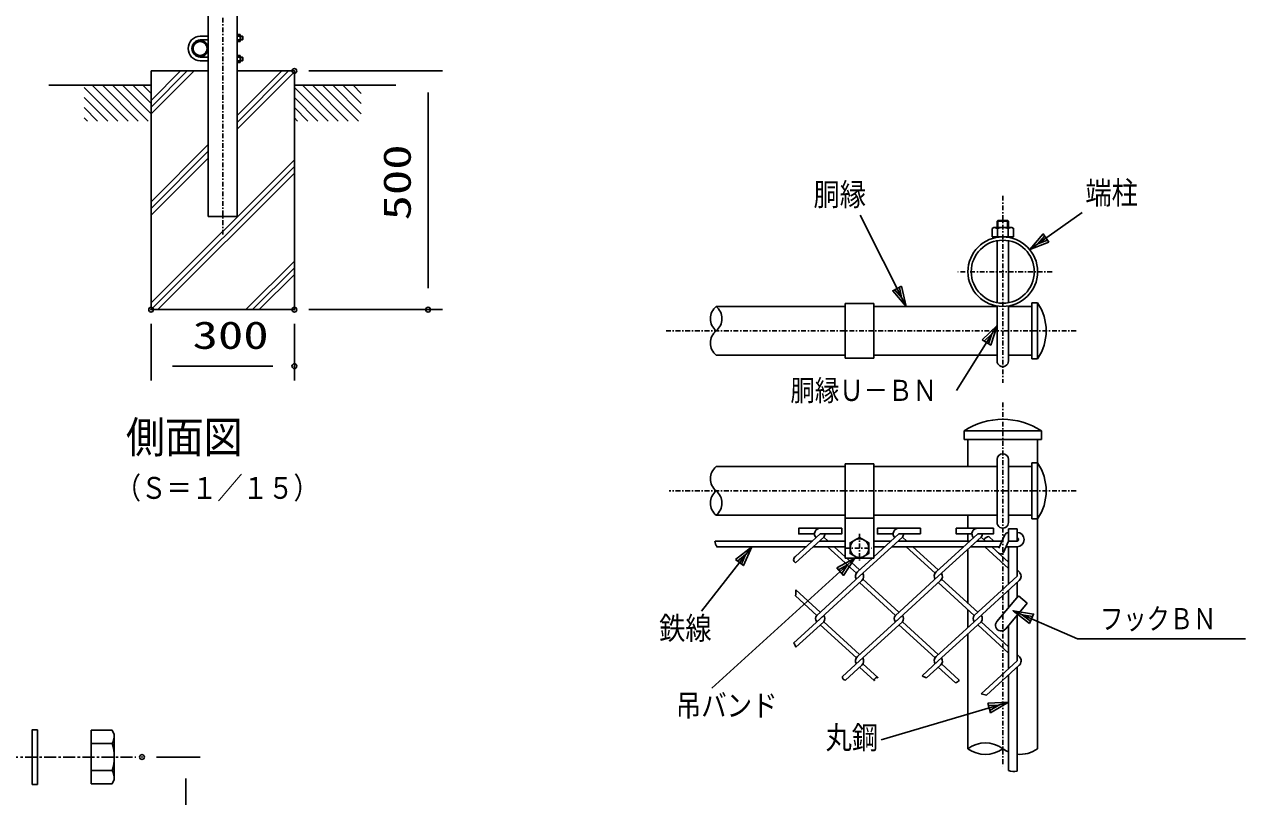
# Model space of a CAD drawing. Units: millimetres, scale not verified. Extents: x -4425 to 4425, y -3150 to 3150.
# Drawn here: x 10 to 2566, y -1742 to -125 of the extents above; entities that cross this region are included whole.
import ezdxf
from ezdxf.enums import TextEntityAlignment as Align

# ---------------------------------------------------------------- set-up
doc = ezdxf.new("R2010")
doc.units = ezdxf.units.MM
doc.header["$LTSCALE"] = 20
doc.header["$PDMODE"] = 32
doc.header["$PDSIZE"] = 10
doc.linetypes.add('USER1', pattern=[1.01, 0.5, -0.25, 0.01, -0.25])
doc.linetypes.add('USER4', pattern=[2, 1.25, -0.25, 0.25, -0.25])
for name, color, linetype, lineweight in [('0-0_1', 7, 'Continuous', 25), ('0-1_0', 1, 'Continuous', 25), ('0-5_EXTCNT-L', 4, 'Continuous', 25), ('0-7_Hatch', 4, 'Continuous', 25)]:
    doc.layers.add(name, color=color, linetype=linetype, lineweight=lineweight)
doc.layers.add('0-2_DEFPOINTS', color=7, linetype='Continuous')
doc.styles.add('ＭＳ ゴシック', font='')
doc.styles.get('ＭＳ ゴシック').set_extended_font_data('MS Gothic')

msp = doc.modelspace()

# ---------------------------------------------------------------- linework, layer by layer
at = {"layer": '0-0_1', "color": 4, "linetype": 'USER1'}
for p, q in [((425.17, 2333.11), (425.17, -564.82)), ((2057.9, -484.14), (2057.9, -875.84)), ((2161.08, -642.88), (1960.72, -642.88)), ((2211.4, -766.75), (1353.58, -766.75)), ((2057.9, -916.64), (2057.9, -1680.08)), ((2211.4, -1102.02), (1359.57, -1102.02)), ((1757.96, -1192), (1757.96, -1251.99)), ((1727.96, -1221.99), (1787.95, -1221.99))]:
    msp.add_line(p, q, dxfattribs=at)
at = {"layer": '0-0_1'}
for p, q in [((394.84, -149.52), (377.84, -149.52)), ((461.35, -146.02), (455.43, -146.02)), ((455.43, -149.77), (461.35, -149.77)), ((461.93, -147.27), (461.35, -146.02)), ((461.93, -149.52), (466.33, -149.52)), ((466.33, -149.52), (466.33, -157.52)), ((466.33, -149.52), (466.93, -150.12)), ((466.93, -150.12), (466.93, -156.92)), ((394.84, -157.52), (377.84, -157.52)), ((455.43, -157.27), (461.35, -157.27)), ((461.93, -157.52), (466.33, -157.52)), ((466.93, -156.92), (466.33, -157.52)), ((394.84, -193.51), (377.84, -193.51)), ((394.84, -201.51), (377.84, -201.51)), ((461.35, -190.01), (455.43, -190.01)), ((455.43, -193.76), (461.35, -193.76)), ((455.43, -201.26), (461.35, -201.26)), ((461.93, -191.26), (461.35, -190.01)), ((461.93, -193.51), (466.33, -193.51)), ((461.93, -201.51), (466.33, -201.51)), ((466.33, -193.51), (466.33, -201.51)), ((466.33, -193.51), (466.93, -194.11)), ((466.33, -201.51), (466.93, -200.91)), ((466.93, -194.11), (466.93, -200.91)), ((275.2, -222.51), (394.88, -222.51)), ((455.47, -222.51), (575.14, -222.51)), ((575.14, -222.51), (575.14, -722.41)), ((275.2, -252.5), (61.3, -252.5)), ((787.57, -252.5), (575.14, -252.5)), ((394.88, -527.45), (455.47, -527.45)), ((2047.7, -535.5), (2045.9, -537.3)), ((2047.7, -535.5), (2068.09, -535.5)), ((2068.09, -535.5), (2069.89, -537.3)), ((2039.15, -550.5), (2035.4, -552.23)), ((2035.4, -552.23), (2035.4, -569.99)), ((2045.9, -537.3), (2045.9, -550.5)), ((2045.9, -537.3), (2069.89, -537.3)), ((2046.66, -569.99), (2046.66, -552.23)), ((2069.14, -569.99), (2069.14, -552.23)), ((2069.89, -537.3), (2069.89, -550.5)), ((2035.4, -569.99), (2080.39, -569.99)), ((2045.9, -569.99), (2045.9, -570.99)), ((2045.9, -577.99), (2045.9, -707.77)), ((2069.89, -569.99), (2069.89, -570.99)), ((2069.89, -577.99), (2069.89, -707.77)), ((1727.96, -709.77), (1727.96, -823.74)), ((1727.96, -709.77), (1787.95, -709.77)), ((1787.95, -709.77), (1787.95, -823.74)), ((2045.9, -714.77), (2045.9, -829.74)), ((2069.89, -714.77), (2069.89, -829.74)), ((2118.78, -708.27), (2118.78, -825.24)), ((2118.78, -708.27), (2130.78, -708.27)), ((2130.78, -708.27), (2130.78, -825.24)), ((1727.96, -715.76), (1458.02, -715.76)), ((2045.9, -715.76), (1787.95, -715.76)), ((2118.78, -715.76), (2069.89, -715.76)), ((1727.96, -817.74), (1458.02, -817.74)), ((2045.9, -817.74), (1787.95, -817.74)), ((2118.78, -817.74), (2069.89, -817.74)), ((1727.96, -823.74), (1787.95, -823.74)), ((2118.78, -825.24), (2130.78, -825.24)), ((1976.91, -976.04), (2138.88, -976.04)), ((1976.91, -976.04), (1976.91, -994.04)), ((1976.91, -994.04), (2138.88, -994.04)), ((1985.01, -994.04), (1985.01, -1051.03)), ((2130.78, -994.04), (2130.78, -1043.53)), ((2138.88, -976.04), (2138.88, -994.04)), ((1727.96, -1045.03), (1727.96, -1242.99)), ((1727.96, -1045.03), (1787.95, -1045.03)), ((1787.95, -1045.03), (1787.95, -1242.99)), ((2045.9, -1036.03), (2045.9, -1168.01)), ((2069.89, -1036.03), (2069.89, -1168.01)), ((2118.78, -1043.53), (2118.78, -1160.51)), ((2118.78, -1043.53), (2130.78, -1043.53)), ((2130.78, -1043.53), (2130.78, -1160.51)), ((1727.96, -1051.03), (1458.02, -1051.03)), ((2045.9, -1051.03), (1787.95, -1051.03)), ((2118.78, -1051.03), (2069.89, -1051.03)), ((1727.96, -1153.01), (1458.02, -1153.01)), ((1727.96, -1159.01), (1787.95, -1159.01)), ((2045.9, -1153.01), (1787.95, -1153.01)), ((1985.01, -1153.01), (1985.01, -1180.12)), ((2118.78, -1153.01), (2069.89, -1153.01)), ((2118.78, -1160.51), (2130.78, -1160.51)), ((2130.78, -1160.51), (2130.78, -1641.91)), ((1623.95, -1239.74), (1675.92, -1192.12)), ((1624.28, -1252.62), (1683.12, -1198.71)), ((1692.16, -1207), (1683.12, -1198.71)), ((1787.95, -1240.42), (1840.66, -1192.12)), ((1840.66, -1192.12), (1885.65, -1192.12)), ((1856.9, -1207), (1847.85, -1198.71)), ((1918.42, -1271.82), (2005.4, -1192.12)), ((1923.03, -1280.77), (2012.59, -1198.71)), ((1985.01, -1192.12), (1985.01, -1207)), ((2021.64, -1207), (2012.59, -1198.71)), ((2039.4, -1207), (2028.87, -1197.36)), ((2062.26, -1194.35), (2049.91, -1222.18)), ((2069.77, -1181.21), (2069.77, -1207)), ((2069.77, -1181.21), (2087.77, -1181.21)), ((2087.77, -1181.21), (2087.77, -1207)), ((1659.68, -1207), (1455.8, -1207)), ((1646.59, -1218.99), (1458.77, -1218.99)), ((1727.96, -1218.99), (1660.98, -1218.99)), ((1727.96, -1207), (1674.07, -1207)), ((1677.78, -1207), (1675.92, -1205.3)), ((1727.96, -1252.98), (1690.87, -1219)), ((1727.96, -1239.8), (1705.26, -1218.99)), ((1824.42, -1207), (1787.95, -1207)), ((1811.33, -1218.99), (1787.95, -1218.99)), ((1976.07, -1218.99), (1825.71, -1218.99)), ((1989.16, -1207), (1838.81, -1207)), ((1842.52, -1207), (1840.66, -1205.3)), ((1916.21, -1274.53), (1855.61, -1219)), ((1923.03, -1267.59), (1869.99, -1218.99)), ((1985.01, -1223.98), (1985.01, -1337.57)), ((2026.89, -1218.99), (1990.45, -1218.99)), ((2056.65, -1207), (2003.54, -1207)), ((2013.8, -1207), (2003.54, -1207)), ((2007.25, -1207), (2005.4, -1205.3)), ((2069.77, -1264.28), (2020.35, -1218.99)), ((2051.32, -1218.99), (2026.88, -1218.99)), ((2069.77, -1251.1), (2034.73, -1219)), ((2069.77, -1207), (2059.25, -1230.73)), ((2087.77, -1218.99), (2064.45, -1218.99)), ((2087.77, -1207), (2069.77, -1207)), ((2069.77, -1219), (2069.77, -1297.27)), ((2087.77, -1219), (2087.77, -1280.78)), ((1751.47, -1274.53), (1726.81, -1251.93)), ((1727.96, -1242.99), (1787.95, -1242.99)), ((1758.29, -1267.59), (1731.44, -1242.99)), ((1753.68, -1271.82), (1785.14, -1242.99)), ((2093.14, -1272.51), (2087.77, -1267.59)), ((1758.29, -1280.78), (1668.73, -1362.84)), ((1762.9, -1289.73), (1668.76, -1376)), ((1758.29, -1293.96), (1833.47, -1362.84)), ((1765.11, -1287.02), (1840.66, -1356.25)), ((1923.03, -1280.78), (1833.47, -1362.84)), ((1927.64, -1289.73), (1833.5, -1376)), ((1923.03, -1293.96), (1998.21, -1362.84)), ((1929.85, -1287.02), (2005.4, -1356.25)), ((2087.77, -1280.77), (1998.21, -1362.84)), ((2092.38, -1289.73), (1998.24, -1376)), ((2087.77, -1293.96), (2087.77, -1325.56)), ((1623.76, -1321.64), (1668.73, -1362.84)), ((1624.74, -1309.35), (1675.92, -1356.25)), ((2091.09, -1321.61), (2045.66, -1375.74)), ((2069.77, -1310.45), (2069.77, -1347.01)), ((2091.09, -1321.61), (2109.13, -1337.44)), ((1985.01, -1350.75), (1985.01, -1388.12)), ((2109.13, -1337.44), (2064.04, -1391.17)), ((1620.12, -1420.57), (1683.09, -1362.87)), ((1624.97, -1429.31), (1683.12, -1376.02)), ((1758.29, -1444.91), (1683.12, -1376.02)), ((1753.68, -1449.14), (1847.83, -1362.87)), ((1758.29, -1458.09), (1847.85, -1376.02)), ((1923.03, -1444.91), (1847.85, -1376.02)), ((1918.42, -1449.14), (1998.23, -1376)), ((1923.03, -1458.09), (2012.59, -1376.02)), ((2069.77, -1428.42), (2012.59, -1376.02)), ((2087.77, -1362.89), (2087.77, -1458.09)), ((1751.47, -1451.84), (1675.92, -1382.61)), ((1916.21, -1451.84), (1840.66, -1382.61)), ((1985.01, -1401.3), (1985.01, -1641.91)), ((2069.77, -1441.6), (2005.4, -1382.61)), ((2069.77, -1384.34), (2069.77, -1474.58)), ((2092.6, -1449.34), (2087.77, -1444.91)), ((1758.29, -1458.09), (1722.43, -1490.95)), ((1762.9, -1467.05), (1728.4, -1498.67)), ((1758.29, -1471.27), (1789.09, -1499.5)), ((1765.11, -1464.34), (1796.8, -1493.38)), ((1923.03, -1458.09), (1889.27, -1489.03)), ((1927.64, -1467.05), (1898.48, -1493.77)), ((1923.03, -1471.27), (1959.04, -1504.27)), ((1929.85, -1464.34), (1966.85, -1498.25)), ((2087.77, -1458.09), (2012.74, -1526.84)), ((2092.38, -1467.05), (2023.57, -1530.1)), ((2087.77, -1471.27), (2087.77, -1688.83)), ((2069.77, -1487.76), (2069.77, -1687.85)), ((193.91, -1603.16), (149.49, -1603.16)), ((149.49, -1603.16), (149.49, -1715.66)), ((198.24, -1612.54), (193.91, -1603.16)), ((149.49, -1631.31), (193.91, -1631.31)), ((149.49, -1687.52), (193.91, -1687.52)), ((193.91, -1715.66), (149.49, -1715.66))]:
    msp.add_line(p, q, dxfattribs=at)
at = {"layer": '0-0_1', "color": 4}
for p, q in [((461.93, -150.12), (466.93, -150.12)), ((461.93, -156.92), (466.93, -156.92)), ((461.93, -194.11), (466.93, -194.11)), ((461.93, -200.91), (466.93, -200.91)), ((275.2, -284.21), (336.91, -222.51)), ((275.2, -298.35), (351.05, -222.51)), ((275.2, -312.49), (365.19, -222.51)), ((455.47, -316.04), (549, -222.51)), ((455.47, -330.18), (563.14, -222.51)), ((455.47, -344.32), (575.14, -224.64)), ((151.99, -252.5), (226.98, -327.49)), ((173.2, -252.5), (248.18, -327.49)), ((194.41, -252.5), (269.39, -327.49)), ((215.62, -252.5), (275.2, -312.09)), ((236.83, -252.5), (275.2, -290.88)), ((258.04, -252.5), (275.2, -269.67)), ((591.9, -252.5), (666.89, -327.49)), ((613.11, -252.5), (688.1, -327.49)), ((634.32, -252.5), (709.3, -327.49)), ((655.53, -252.5), (715.12, -312.09)), ((676.74, -252.5), (715.12, -290.88)), ((697.95, -252.5), (715.12, -269.67)), ((135.23, -256.95), (205.77, -327.49)), ((135.23, -278.16), (184.56, -327.49)), ((575.14, -256.95), (645.68, -327.49)), ((575.14, -278.16), (624.47, -327.49)), ((135.23, -299.37), (163.35, -327.49)), ((575.14, -299.37), (603.26, -327.49)), ((135.23, -320.58), (142.14, -327.49)), ((575.14, -320.58), (582.05, -327.49)), ((275.2, -496.3), (394.88, -376.63)), ((275.2, -510.44), (394.88, -390.77)), ((275.2, -524.58), (394.88, -404.9)), ((275.2, -708.39), (575.14, -408.45)), ((275.33, -722.41), (575.14, -422.59)), ((289.47, -722.41), (575.14, -436.73)), ((1855.7, -715.76), (1759.47, -524.39)), ((2047.7, -535.5), (2047.7, -550.5)), ((2068.09, -535.5), (2068.09, -550.5)), ((2114.28, -596.69), (2224.31, -519.14)), ((473.28, -722.41), (575.14, -620.54)), ((487.42, -722.41), (575.14, -634.68)), ((501.56, -722.41), (575.14, -648.82)), ((2045.88, -755.43), (1960.91, -891.81)), ((1532.49, -1218.99), (1427.17, -1353.97)), ((1748.57, -1242.99), (1448.96, -1514.99)), ((2069.77, -1544.74), (1803.04, -1623.5))]:
    msp.add_line(p, q, dxfattribs=at)
at = {"layer": '0-0_1', "color": 4, "linetype": 'USER4'}
msp.add_line((-828.44, -1659.41), (243.24, -1659.41), dxfattribs=at)
at = {"layer": '0-0_1'}
for points in [[(394.88, 2295.99), (394.88, -222.51), (394.88, -527.45)], [(455.47, 2295.99), (455.47, -222.51), (455.47, -527.45)], [(461.93, -147.27), (461.93, -159.77), (461.35, -161.02), (455.43, -161.02)], [(461.93, -191.26), (461.93, -203.76), (461.35, -205.01), (455.43, -205.01)], [(275.2, -222.51), (275.2, -722.41), (575.14, -722.41)], [(2039.15, -550.5), (2076.64, -550.5), (2080.39, -552.23), (2080.39, -569.99)], [(1675.92, -1192.12), (1720.91, -1192.12), (1720.91, -1180.12), (1630.93, -1180.12), (1630.93, -1192.12), (1663.93, -1192.12)], [(1758.29, -1280.78), (1779.89, -1260.99), (1847.85, -1198.71)], [(1885.65, -1192.12), (1885.65, -1180.12), (1795.67, -1180.12), (1795.67, -1192.12), (1828.66, -1192.12)], [(2005.4, -1192.12), (2038.39, -1192.12), (2038.39, -1180.12), (1960.41, -1180.12), (1960.41, -1192.12), (1993.4, -1192.12)], [(198.24, -1612.54), (198.24, -1706.29), (193.91, -1715.66)]]:
    msp.add_lwpolyline(points, dxfattribs=at)
at = {"layer": '0-0_1', "color": 4}
for points in [[(2154.65, -581.08), (2114.28, -596.69), (2142.55, -563.92)], [(1846.22, -673.53), (1855.7, -715.76), (1827.46, -682.96)], [(2014.77, -785.52), (2045.88, -755.43), (2032.59, -796.62)], [(1498.38, -1245.64), (1532.49, -1218.99), (1514.94, -1258.56)], [(1710.42, -1263.44), (1748.57, -1242.99), (1724.54, -1278.99)], [(2113.9, -1379.38), (2079.61, -1352.97), (2122.3, -1360.13)], [(2026.53, -1546.57), (2069.77, -1544.74), (2032.47, -1566.7)]]:
    msp.add_lwpolyline(points, close=True, dxfattribs=at)
for points in [[(2151.62, -576.79), (2131.44, -584.59), (2145.58, -568.21)], [(1841.53, -675.89), (1846.27, -697.01), (1832.15, -680.61)], [(2019.22, -788.29), (2034.78, -773.25), (2028.13, -793.84)], [(1502.52, -1248.87), (1519.57, -1235.55), (1510.8, -1255.33)], [(1713.95, -1267.33), (1733.03, -1257.1), (1721.01, -1275.1)], [(2079.61, -1352.97), (2214.46, -1411.78), (2566.14, -1411.78)], [(2116, -1374.56), (2098.85, -1361.36), (2120.2, -1364.94)], [(2028.01, -1551.6), (2049.64, -1550.69), (2030.99, -1561.67)]]:
    msp.add_lwpolyline(points, dxfattribs=at)
at = {"layer": '0-0_1'}
msp.add_lwpolyline([(1757.96, -1199.48), (1738.46, -1210.74), (1738.46, -1233.25), (1757.96, -1244.51), (1777.45, -1233.25), (1777.45, -1210.74)], close=True, dxfattribs=at)
for centre, radius in [((377.84, -175.52), 17), ((377.84, -175.52), 14.7), ((2057.9, -642.88), 72.89), ((2057.9, -642.88), 65.99), ((1757.96, -1221.99), 19.5)]:
    msp.add_circle(centre, radius, dxfattribs=at)
for centre, radius, start, end in [((378.84, -175.52), 26, 92.20422, 267.79578), ((456.22, -147.27), 5.71, 334.0202, 0), ((449.48, -153.52), 12.45, 342.48083, 17.5195), ((378.84, -175.52), 18, 93.18472, 266.81528), ((456.22, -159.77), 5.71, 0, 25.97979), ((456.22, -191.26), 5.71, 334.0202, 0), ((449.48, -197.51), 12.45, 342.48083, 17.5195), ((456.22, -203.76), 5.71, 0, 25.97979), ((2039.15, -567.63), 17.14, 64.02038, 90), ((2057.9, -587.85), 37.35, 72.4866, 107.51478), ((2076.64, -567.63), 17.14, 90, 115.97954), ((2044.74, -766.75), 104.04, 325.79449, 34.20584), ((2057.9, -829.74), 12, 179.99992, 0), ((2057.9, -1100.71), 148.66, 56.99119, 123.00874), ((2057.9, -1036.03), 12, 0, 179.99992), ((2044.74, -1102.02), 104.04, 325.79449, 34.20584), ((2057.9, -1168.01), 12, 179.99992, 0), ((1675.92, -1192.12), 12, 90, 222.50017), ((1675.92, -1192.12), 9.72, 317.50034, 0.00134), ((1840.66, -1192.12), 12, 90, 222.50017), ((1840.66, -1192.12), 9.72, 317.50034, 0.00134), ((2005.4, -1192.12), 12, 90, 222.50017), ((2005.4, -1192.12), 9.72, 317.50034, 0.00134), ((2070.48, -1198), 9, 94.52752, 156.07887), ((2087.77, -1204), 15, 270, 90), ((2087.77, -1204), 3, 270, 90), ((2053.76, -1228.3), 6, 207.26498, 336.07901), ((1761.89, -1280.78), 12.15, 132.50044, 210.96289), ((1754.7, -1280.78), 12.15, 312.50052, 30.96283), ((1926.63, -1280.78), 12.15, 132.50044, 210.96289), ((1919.43, -1280.77), 12.15, 312.50052, 30.96283), ((2084.17, -1280.77), 12.15, 312.50125, 41.72022), ((1675.92, -1369.43), 9.72, 137.49927, 222.50073), ((1675.92, -1369.43), 9.72, 317.50034, 42.50064), ((1840.66, -1369.43), 9.72, 137.49927, 222.50073), ((1840.66, -1369.43), 9.72, 317.50034, 42.50064), ((2005.4, -1369.43), 9.72, 137.49927, 222.50073), ((2005.4, -1369.43), 9.72, 317.50034, 42.50064), ((2054.85, -1383.46), 12, 139.99904, 320.00134), ((1761.89, -1458.09), 12.15, 132.50044, 210.96289), ((1754.7, -1458.09), 12.15, 312.50052, 30.96283), ((1926.63, -1458.09), 12.15, 132.50044, 210.96289), ((1919.43, -1458.09), 12.15, 312.50052, 30.96283), ((2084.17, -1458.09), 12.15, 312.50125, 43.52454), ((155.39, -1612.54), 42.85, 334.02008, 0.00015), ((104.88, -1659.41), 93.36, 342.48126, 17.51881), ((155.39, -1706.29), 42.85, 0, 25.98006)]:
    msp.add_arc(centre, radius, start, end, dxfattribs=at)
at = {"layer": '0-0_1', "color": 4}
for centre, radius, start, end in [((1479.11, -741.26), 33.09, 129.59811, 230.40164), ((1436.93, -741.26), 33.09, 309.59845, 50.40183), ((1479.11, -792.25), 33.09, 129.59836, 230.40189), ((1479.11, -1076.52), 33.09, 129.59811, 230.40164), ((1479.11, -1127.51), 33.09, 129.59836, 230.40189), ((1436.93, -1127.51), 33.09, 309.59845, 50.40155), ((2032.47, -1214.44), 17.46, 101.88753, 144.47858), ((1472.98, -1206.96), 17.51, 180.13562, 223.44575), ((1627.34, -1246.1), 7.21, 118.06473, 244.84522), ((1592.86, -1313), 32.09, 344.38525, 6.53153), ((1601.07, -1436.83), 25.05, 17.46593, 40.48177), ((1728.5, -1492.42), 6.24, 166.37213, 269.05505), ((1794.74, -1498.7), 5.71, 68.83014, 188.02585), ((1913.48, -1453.33), 43.13, 235.85553, 249.65012), ((1953.69, -1489.25), 15.94, 289.60766, 325.64575), ((2000.12, -1597.12), 71, 70.71227, 80.06109), ((2021.45, -1691.26), 61.35, 53.55557, 126.44482), ((2021.45, -1592.56), 61.35, 233.55557, 306.44443), ((2094.34, -1592.56), 61.35, 233.55563, 246.3927), ((2094.34, -1592.56), 61.35, 263.85135, 306.44482), ((2080.88, -1649.55), 39.87, 253.82394, 279.94732)]:
    msp.add_arc(centre, radius, start, end, dxfattribs=at)
at = {"layer": '0-1_0'}
for p, q in [((605.14, -222.51), (885.09, -222.51)), ((605.14, -722.41), (885.09, -722.41)), ((275.2, -752.41), (275.2, -870.8)), ((575.14, -752.41), (575.14, -870.8))]:
    msp.add_line(p, q, dxfattribs=at)
at = {"layer": '0-1_0', "color": 2}
for p, q in [((855.09, -267.51), (855.09, -677.41)), ((320.2, -840.8), (530.14, -840.8))]:
    msp.add_line(p, q, dxfattribs=at)
at = {"layer": '0-2_DEFPOINTS'}
for p in [(575.14, -222.51), (275.2, -722.41), (575.14, -722.41), (855.09, -722.41), (575.14, -840.8), (256.24, -1659.41)]:
    msp.add_point(p, dxfattribs=at)
at = {"layer": '0-5_EXTCNT-L', "color": 1}
msp.add_line((286.24, -1659.41), (378.24, -1659.41), dxfattribs=at)
at = {"layer": '0-5_EXTCNT-L', "color": 2}
msp.add_line((348.24, -1704.41), (348.24, -1944.41), dxfattribs=at)
at = {"layer": '0-7_Hatch'}
for p, q in [((26.62, -1602.25), (26.62, -1717.25)), ((37.62, -1602.25), (26.62, -1602.25)), ((37.62, -1602.25), (37.62, -1717.25)), ((37.62, -1717.25), (26.62, -1717.25))]:
    msp.add_line(p, q, dxfattribs=at)
msp.add_lwpolyline([(37.62, -1602.25), (26.62, -1602.25), (37.62, -1602.25)], dxfattribs=at)

# ---------------------------------------------------------------- texts
at = {"layer": '0-0_1', "color": 4, "style": 'ＭＳ ゴシック'}
for s, height, width, p in [('胴縁', 47.36, 0.85, (1661.83, -518.99)), ('端柱', 47.36, 0.85, (2230.82, -515.49)), ('胴縁Ｕ－ＢＮ', 44.13, 0.85, (1613.38, -926.83)), ('側面図', 66.26, 0.9, (222.71, -1042.59)), ('（Ｓ＝１／１５）', 45.89, 0.85, (200.97, -1132.4)), ('フックＢＮ', 44.56, 0.8, (2261.7, -1405.35)), ('鉄線', 47.36, 0.85, (1338.62, -1427.34)), ('吊バンド', 45.89, 0.85, (1373.54, -1588.08)), ('丸鋼', 47.36, 0.85, (1687.07, -1656.61))]:
    msp.add_text(s, height=height, dxfattribs=dict(at, width=width)).set_placement(p, align=Align.BOTTOM_LEFT)
at = {"layer": '0-1_0', "color": 3, "style": 'ＭＳ ゴシック', "width": 1.35}
msp.add_text('500', height=57.77, rotation=90, dxfattribs=at).set_placement((836.19, -535.46), align=Align.BOTTOM_LEFT)
msp.add_text('300', height=57.77, dxfattribs=at).set_placement((362.17, -821.9), align=Align.BOTTOM_LEFT)

doc.saveas('drawing.dxf')
